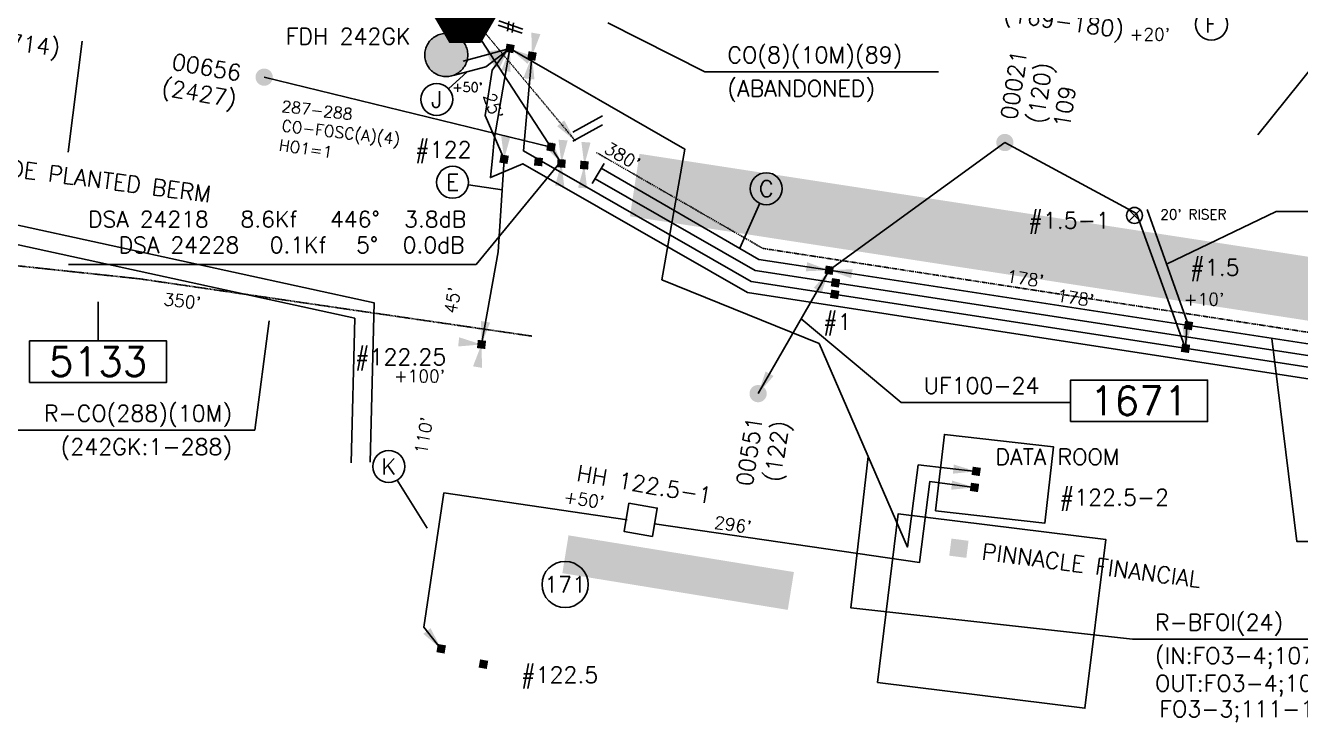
# Model space of a CAD drawing. Header units: inches. Extents: x 29 to 22121, y 36 to 12095.
# Drawn here: x 1783 to 2504, y 806 to 1200 of the extents above; entities that cross this region are included whole.
import ezdxf
from ezdxf.enums import TextEntityAlignment as Align

# ---------------------------------------------------------------- set-up
doc = ezdxf.new("R2010")
doc.units = ezdxf.units.IN
doc.header["$MEASUREMENT"] = 0
doc.linetypes.add('DASHDOT', pattern=[1, 0.5, -0.25, 0, -0.25])
doc.linetypes.add('DASHED', pattern=[0.75, 0.5, -0.25])
for name, color, linetype in [('CNOPP', 3, 'Continuous'), ('DSAESITE', 90, 'Continuous'), ('ECNT', 3, 'Continuous'), ('EFO', 50, 'DASHDOT'), ('EPLNT', 50, 'Continuous'), ('EPOLE', 3, 'Continuous'), ('ERTE', 7, 'Continuous'), ('ETERM', 3, 'Continuous'), ('FOSCINFO', 142, 'Continuous'), ('HO', 142, 'Continuous'), ('HYDROLOGY', 5, 'Continuous'), ('KF24', 3, 'Continuous'), ('PCNT', 1, 'Continuous'), ('PONFOEX', 142, 'Continuous'), ('PROPERTY', 6, 'Continuous'), ('PRTE', 3, 'Continuous'), ('ROADCL', 250, 'Continuous'), ('SUBINFO', 3, 'Continuous'), ('SUBS', 7, 'Continuous'), ('TRANSTEXT', 3, 'Continuous')]:
    doc.layers.add(name, color=color, linetype=linetype)
doc.styles.add('SIMP1', font='simplex.shx', dxfattribs={"height": 102})
doc.styles.add('SIMP2', font='SIMPLEX.shx', dxfattribs={"height": 180})
doc.styles.add('SIMP5', font='SIMPLEX.shx', dxfattribs={"height": 78})
doc.styles.add('SYMETEO3', font='SYMETEO.shx', dxfattribs={"height": 0.1326})
doc.linetypes.add('AERIALE', pattern='A,0.0001,["l",SYMETEO3,S=1,R=0,X=0,Y=-0.07577],-0.177,["o",SYMETEO3,S=1,R=0,X=0,Y=-0.0377],-0.177', length=0.3541)
doc.linetypes.add('AERIALFP', pattern='A,0.0001,[139,ltypeshp.shx,S=0.125,R=0,X=0,Y=0],-0.177,[138,ltypeshp.shx,S=0.125,R=0,X=0,Y=0],-0.177,[139,ltypeshp.shx,S=0.125,R=0,X=0,Y=0],-0.354,[137,ltypeshp.shx,S=0.005,R=0,X=0,Y=0],-0.177', length=0.8851)

# ---------------------------------------------------------------- blocks, each defined once
blk = doc.blocks.new('RE-WSARF')
at = {"layer": 'SUBS', "const_width": 0.045}
blk.add_lwpolyline([(0.0225, 0, 1), (-0.0225, 0, 1)], format="xyb", close=True, dxfattribs=at)
at = {"layer": 'CNOPP', "style": 'SIMP1', "flags": 1}
for tag, p in [('PED', (-0.1226, 0.6018)), ('ROUTE#', (-0.1226, 0.4622))]:
    blk.add_attdef(tag, p, '', height=0.085, rotation=180, dxfattribs=at)
at = {"layer": 'CNOPP', "style": 'SIMP1'}
blk.add_attdef('CUST#', (-0.1226, 0.0435), '', height=0.085, rotation=180, dxfattribs=at)
at = {"layer": 'ECNT', "style": 'SIMP1'}
blk.add_attdef('ECNT', (-0.1226, 0.183), '', height=0.085, rotation=180, dxfattribs=at)
at = {"layer": 'PCNT', "style": 'SIMP1'}
blk.add_attdef('PCNT', (-0.1226, 0.3226), '', height=0.085, rotation=180, dxfattribs=at)
at = {"layer": 'SUBINFO', "style": 'SIMP1'}
blk.add_attdef('#L', (-0.1226, -0.0961), '', height=0.085, rotation=180, dxfattribs=at)
blk = doc.blocks.new('EDOTF')
at = {"layer": 'ETERM', "color": 3, "const_width": 0.0432}
blk.add_lwpolyline([(-0.0216, 0), (0.0216, 0)], dxfattribs=at)
blk = doc.blocks.new('DSGFE')
at = {"layer": 'EFO', "color": 3, "style": 'SIMP1'}
for tag, p in [('FACILITY', (0, 0.0873)), ('EXCNT', (0, -0.0873)), ('COUNT', (0, -0.2313))]:
    blk.add_attdef(tag, text='', height=0.084, dxfattribs=at).set_placement(p, align=Align.MIDDLE_CENTER)
blk = doc.blocks.new('SSID')
at = {"color": 0, "style": 'SIMP1', "flags": 1}
blk.add_attdef('ROUTE', text='', height=0.085, dxfattribs=at).set_placement((0, 0.1457), align=Align.MIDDLE_CENTER)
at = {"color": 0, "style": 'SIMP1'}
blk.add_attdef('TELCO', text='', height=0.085, dxfattribs=at).set_placement((0, 0), align=Align.MIDDLE)
blk = doc.blocks.new('RE-WSALF')
at = {"layer": 'SUBS', "const_width": 0.045}
blk.add_lwpolyline([(-0.0225, 0, 1), (0.0225, 0, 1)], format="xyb", close=True, dxfattribs=at)
at = {"layer": 'CNOPP', "style": 'SIMP1'}
blk.add_attdef('CUST#', text='', height=0.085, dxfattribs=at).set_placement((-0.1226, -0.0435), align=Align.RIGHT)
at = {"layer": 'CNOPP', "style": 'SIMP1', "flags": 1}
for tag, p in [('ROUTE#', (-0.1226, -0.4622)), ('PED', (-0.1226, -0.6018))]:
    blk.add_attdef(tag, text='', height=0.085, dxfattribs=at).set_placement(p, align=Align.RIGHT)
at = {"layer": 'ECNT', "style": 'SIMP1'}
blk.add_attdef('ECNT', text='', height=0.085, dxfattribs=at).set_placement((-0.1226, -0.183), align=Align.RIGHT)
at = {"layer": 'PCNT', "style": 'SIMP1'}
blk.add_attdef('PCNT', text='', height=0.085, dxfattribs=at).set_placement((-0.1226, -0.3226), align=Align.RIGHT)
at = {"layer": 'SUBINFO', "style": 'SIMP1'}
blk.add_attdef('#L', text='', height=0.085, dxfattribs=at).set_placement((-0.1226, 0.0961), align=Align.RIGHT)
blk = doc.blocks.new('ARROW')
blk.add_lwpolyline([(0, 0, 0, 0.048, 0), (0.12, 0, 0.048, 0.048, 0)], format="xyseb")
blk = doc.blocks.new('*X107')
at = {"color": 0}
for p, q in [((341161, 285918), (342215, 286972)), ((341177, 285890), (342259, 286972)), ((341182, 285983), (342171, 286972)), ((341193, 285862), (342303, 286972)), ((341210, 285834), (342347, 286972)), ((341226, 285806), (342392, 286972)), ((341242, 285778), (342436, 286972)), ((341242, 286088), (342126, 286972)), ((341258, 285750), (342480, 286972)), ((341274, 285722), (342524, 286972)), ((341290, 285694), (342568, 286972)), ((341302, 286192), (342082, 286972)), ((341307, 285666), (342613, 286972)), ((341323, 285638), (342657, 286972)), ((341339, 285610), (342701, 286972)), ((341355, 285582), (342745, 286972)), ((341363, 286297), (342038, 286972)), ((341371, 285554), (342789, 286972)), ((341388, 285526), (342834, 286972)), ((341404, 285498), (342878, 286972)), ((341420, 285470), (342922, 286972)), ((341423, 286401), (341994, 286972)), ((341436, 285442), (342958, 286964)), ((341452, 285414), (342974, 286936)), ((341468, 285386), (342990, 286908)), ((341483, 286506), (341950, 286972)), ((341485, 285358), (343006, 286880)), ((341501, 285330), (343022, 286851)), ((341517, 285302), (343038, 286823)), ((341533, 285274), (343055, 286795)), ((341544, 286611), (341905, 286972)), ((341549, 285246), (343071, 286767)), ((341565, 285218), (343087, 286739)), ((341582, 285190), (343103, 286711)), ((341598, 285162), (343119, 286683)), ((341604, 286715), (341861, 286972)), ((341614, 285134), (343136, 286655)), ((341630, 285106), (343152, 286627)), ((341665, 286820), (341817, 286972)), ((341725, 286924), (341773, 286972)), ((341646, 285078), (343168, 286599)), ((341663, 285050), (343184, 286571)), ((341679, 285022), (343200, 286543)), ((341695, 284994), (343216, 286515)), ((341711, 284966), (343233, 286487)), ((341727, 284938), (343249, 286459)), ((341743, 284910), (343265, 286431)), ((341772, 284894), (343281, 286403)), ((341816, 284894), (343297, 286375)), ((341860, 284894), (343313, 286347)), ((341904, 284894), (343330, 286319)), ((341948, 284894), (343346, 286291)), ((341993, 284894), (343362, 286263)), ((342037, 284894), (343378, 286235)), ((342081, 284894), (343394, 286207)), ((342125, 284894), (343411, 286179)), ((342169, 284894), (343427, 286151)), ((342213, 284894), (343443, 286123)), ((342258, 284894), (343459, 286095)), ((342302, 284894), (343475, 286067)), ((342346, 284894), (343491, 286039)), ((342390, 284894), (343508, 286011)), ((342434, 284894), (343524, 285983)), ((342479, 284894), (343540, 285955)), ((342523, 284894), (343540, 285911)), ((342567, 284894), (343479, 285806)), ((342611, 284894), (343419, 285701)), ((342655, 284894), (343359, 285597)), ((342700, 284894), (343298, 285492)), ((342744, 284894), (343238, 285388)), ((342788, 284894), (343178, 285283)), ((342832, 284894), (343117, 285179)), ((342876, 284894), (343057, 285074)), ((342921, 284894), (342996, 284969))]:
    blk.add_line(p, q, dxfattribs=at)
blk = doc.blocks.new('H_EX')
at = {"layer": 'DSAESITE', "color": 92}
blk.add_lwpolyline([(-0.0802, 0.1388), (-0.1603, 0), (-0.0802, -0.1388), (0.0802, -0.1388), (0.1603, 0), (0.0802, 0.1388)], close=True, dxfattribs=at)
at = {"layer": 'DSAESITE', "color": 92, "xscale": 0.0001336, "yscale": 0.0001336, "zscale": 0.0001336}
blk.add_blockref('*X107', (-45.7383, -38.2006), dxfattribs=at)
blk = doc.blocks.new('KF24')
at = {"layer": 'KF24', "color": 3, "style": 'SIMP1'}
for tag, p in [('DSA', (-1.0288, 0.2026)), ('CO-DSA', (-1.0288, 0.06))]:
    blk.add_attdef(tag, text='', height=0.084, dxfattribs=at).set_placement(p, align=Align.CENTER)
for tag, p in [('DSAKF', (-0.1488, 0.2026)), ('DSARES', (0.5408, 0.2026)), ('DSADB', (1.2808, 0.2026)), ('COKF', (-0.1488, 0.06)), ('CORES', (0.5408, 0.06)), ('CODB', (1.2808, 0.06))]:
    blk.add_attdef(tag, text='', height=0.084, dxfattribs=at).set_placement(p, align=Align.RIGHT)
blk = doc.blocks.new('DSGE')
at = {"layer": 'EPLNT', "color": 3, "style": 'SIMP1'}
for tag, p in [('FACILITY', (0, 0.0873)), ('EXCNT', (0, -0.0873)), ('COUNT', (0, -0.2313))]:
    blk.add_attdef(tag, text='', height=0.084, dxfattribs=at).set_placement(p, align=Align.MIDDLE_CENTER)
blk = doc.blocks.new('ROUTEF')
at = {"layer": 'ERTE', "style": 'SIMP2'}
blk.add_attdef('RTNO', text='', height=0.15, dxfattribs=at).set_placement((0, 0.1083), align=Align.MIDDLE)
at = {"layer": 'PRTE', "style": 'SIMP1'}
blk.add_attdef('PROUTE', text='', height=0.085, dxfattribs=at).set_placement((-0.0081, 0.3103), align=Align.MIDDLE)
blk = doc.blocks.new('rtboxf')
at = {"layer": 'ERTE', "color": 7}
blk.add_lwpolyline([(-0.0875, 0), (0.0875, 0), (0.0875, 0.2), (-0.0875, 0.2)], close=True, dxfattribs=at)
blk = doc.blocks.new('ECUTF')
at = {"layer": 'EPLNT', "color": 3}
for points in [[(-0.0776, -0.0192), (0.0776, 0.0666)], [(-0.0776, -0.0666), (0.0776, 0.0192)]]:
    blk.add_lwpolyline(points, dxfattribs=at)
blk = doc.blocks.new('PONEdotf')
at = {"layer": 'PONFOEX', "linetype": 'Continuous', "const_width": 0.0432}
blk.add_lwpolyline([(-0.0216, 0), (0.0216, 0)], dxfattribs=at)
blk = doc.blocks.new('PONFDHEX')
at = {"layer": 'PONFOEX', "linetype": 'Continuous'}
blk.add_hatch(color=256, dxfattribs=at).paths.add_polyline_path([(0.1125, 0), (0.1122, 0.0071), (0.1116, 0.0141), (0.1105, 0.0211), (0.1089, 0.028), (0.107, 0.0348), (0.1046, 0.0414), (0.1018, 0.0479), (0.0985, 0.0542), (0.095, 0.0603), (0.091, 0.0661), (0.0867, 0.0717), (0.082, 0.077), (0.077, 0.082), (0.0717, 0.0867), (0.0661, 0.091), (0.0603, 0.095), (0.0542, 0.0985), (0.0479, 0.1018), (0.0414, 0.1046), (0.0348, 0.107), (0.028, 0.1089), (0.0211, 0.1105), (0.0141, 0.1116), (0.0071, 0.1122), (0, 0.1125), (-0.0071, 0.1122), (-0.0141, 0.1116), (-0.0211, 0.1105), (-0.028, 0.1089), (-0.0348, 0.107), (-0.0414, 0.1046), (-0.0479, 0.1018), (-0.0542, 0.0985), (-0.0603, 0.095), (-0.0661, 0.091), (-0.0717, 0.0867), (-0.077, 0.082), (-0.082, 0.077), (-0.0867, 0.0717), (-0.091, 0.0661), (-0.095, 0.0603), (-0.0985, 0.0542), (-0.1018, 0.0479), (-0.1046, 0.0414), (-0.107, 0.0348), (-0.1089, 0.028), (-0.1105, 0.0211), (-0.1116, 0.0141), (-0.1122, 0.0071), (-0.1125, 0), (-0.1122, -0.0071), (-0.1116, -0.0141), (-0.1105, -0.0211), (-0.1089, -0.028), (-0.107, -0.0348), (-0.1046, -0.0414), (-0.1018, -0.0479), (-0.0985, -0.0542), (-0.095, -0.0603), (-0.091, -0.0661), (-0.0867, -0.0717), (-0.082, -0.077), (-0.077, -0.082), (-0.0717, -0.0867), (-0.0661, -0.091), (-0.0603, -0.095), (-0.0542, -0.0985), (-0.0479, -0.1018), (-0.0414, -0.1046), (-0.0348, -0.107), (-0.028, -0.1089), (-0.0211, -0.1105), (-0.0141, -0.1116), (-0.0071, -0.1122), (0, -0.1125), (0.0071, -0.1122), (0.0141, -0.1116), (0.0211, -0.1105), (0.028, -0.1089), (0.0348, -0.107), (0.0414, -0.1046), (0.0479, -0.1018), (0.0542, -0.0985), (0.0603, -0.095), (0.0661, -0.091), (0.0717, -0.0867), (0.077, -0.082), (0.082, -0.077), (0.0867, -0.0717), (0.091, -0.0661), (0.095, -0.0603), (0.0985, -0.0542), (0.1018, -0.0479), (0.1046, -0.0414), (0.107, -0.0348), (0.1089, -0.028), (0.1105, -0.0211), (0.1116, -0.0141), (0.1122, -0.0071)])
blk.add_lwpolyline([(0.1125, 0), (0.1122, 0.0071), (0.1116, 0.0141), (0.1105, 0.0211), (0.1089, 0.028), (0.107, 0.0348), (0.1046, 0.0414), (0.1018, 0.0479), (0.0985, 0.0542), (0.095, 0.0603), (0.091, 0.0661), (0.0867, 0.0717), (0.082, 0.077), (0.077, 0.082), (0.0717, 0.0867), (0.0661, 0.091), (0.0603, 0.095), (0.0542, 0.0985), (0.0479, 0.1018), (0.0414, 0.1046), (0.0348, 0.107), (0.028, 0.1089), (0.0211, 0.1105), (0.0141, 0.1116), (0.0071, 0.1122), (0, 0.1125), (-0.0071, 0.1122), (-0.0141, 0.1116), (-0.0211, 0.1105), (-0.028, 0.1089), (-0.0348, 0.107), (-0.0414, 0.1046), (-0.0479, 0.1018), (-0.0542, 0.0985), (-0.0603, 0.095), (-0.0661, 0.091), (-0.0717, 0.0867), (-0.077, 0.082), (-0.082, 0.077), (-0.0867, 0.0717), (-0.091, 0.0661), (-0.095, 0.0603), (-0.0985, 0.0542), (-0.1018, 0.0479), (-0.1046, 0.0414), (-0.107, 0.0348), (-0.1089, 0.028), (-0.1105, 0.0211), (-0.1116, 0.0141), (-0.1122, 0.0071), (-0.1125, 0), (-0.1122, -0.0071), (-0.1116, -0.0141), (-0.1105, -0.0211), (-0.1089, -0.028), (-0.107, -0.0348), (-0.1046, -0.0414), (-0.1018, -0.0479), (-0.0985, -0.0542), (-0.095, -0.0603), (-0.091, -0.0661), (-0.0867, -0.0717), (-0.082, -0.077), (-0.077, -0.082), (-0.0717, -0.0867), (-0.0661, -0.091), (-0.0603, -0.095), (-0.0542, -0.0985), (-0.0479, -0.1018), (-0.0414, -0.1046), (-0.0348, -0.107), (-0.028, -0.1089), (-0.0211, -0.1105), (-0.0141, -0.1116), (-0.0071, -0.1122), (0, -0.1125), (0.0071, -0.1122), (0.0141, -0.1116), (0.0211, -0.1105), (0.028, -0.1089), (0.0348, -0.107), (0.0414, -0.1046), (0.0479, -0.1018), (0.0542, -0.0985), (0.0603, -0.095), (0.0661, -0.091), (0.0717, -0.0867), (0.077, -0.082), (0.082, -0.077), (0.0867, -0.0717), (0.091, -0.0661), (0.095, -0.0603), (0.0985, -0.0542), (0.1018, -0.0479), (0.1046, -0.0414), (0.107, -0.0348), (0.1089, -0.028), (0.1105, -0.0211), (0.1116, -0.0141), (0.1122, -0.0071)], close=True, dxfattribs=at)
at = {"layer": 'PONFOEX', "color": 143, "style": 'SIMP1'}
blk.add_attdef('BANID', (0.1726, -0.037), '', height=0.085, dxfattribs=at)
at = {"layer": 'PONFOEX', "color": 143, "style": 'SIMP5', "flags": 1}
for tag, p in [('LATITUDE', (0.1726, -0.1484)), ('LONGITUDE', (0.1726, -0.2598))]:
    blk.add_attdef(tag, p, '', height=0.065, dxfattribs=at)
blk = doc.blocks.new('DSGPONE')
at = {"layer": 'PONFOEX', "color": 143, "style": 'SIMP1'}
for tag, p in [('FACILITY', (0, 0.0873)), ('EXCNT', (0, -0.0873)), ('COUNT', (0, -0.2313))]:
    blk.add_attdef(tag, text='', height=0.084, dxfattribs=at).set_placement(p, align=Align.MIDDLE_CENTER)
blk = doc.blocks.new('STHF')
at = {"layer": 'TRANSTEXT'}
blk.add_circle((0, 0), 0.1204, dxfattribs=at)
at = {"layer": 'TRANSTEXT', "style": 'SIMP1'}
blk.add_attdef('XXX', text='', height=0.085, dxfattribs=at).set_placement((0, 0), align=Align.MIDDLE_CENTER)
blk = doc.blocks.new('ssidpon')
at = {"color": 0, "style": 'SIMP1', "flags": 1}
blk.add_attdef('ROUTE', text='', height=0.085, dxfattribs=at).set_placement((0, 0.1457), align=Align.MIDDLE_CENTER)
at = {"color": 0}
for tag, height, style, p in [('TELCO', 0.085, 'SIMP1', (0, 0)), ('TYPE', 0.065, 'SIMP5', (0, -0.1075)), ('LATITUDE', 0.035, 'SIMP5', (0, -0.1744)), ('LONGITUDE', 0.035, 'SIMP5', (0, -0.2232))]:
    blk.add_attdef(tag, text='', height=height, dxfattribs=dict(at, style=style)).set_placement(p, align=Align.MIDDLE)
blk = doc.blocks.new('DCTCPJ')
at = {"layer": 'EPOLE'}
for points in [[(-0.0295, -0.0295), (0.0295, 0.0295)], [(-0.0295, 0.0295), (0.0295, -0.0295)]]:
    blk.add_lwpolyline(points, dxfattribs=at)
blk.add_circle((0, 0), 0.0417, dxfattribs=at)
blk = doc.blocks.new('BU-WSARF')
at = {"layer": 'SUBS', "const_width": 0.09}
blk.add_lwpolyline([(0, 0.045), (0, -0.045)], dxfattribs=at)
at = {"layer": 'CNOPP', "style": 'SIMP1', "flags": 1}
for tag, p in [('PED', (-0.1226, 0.6018)), ('ROUTE#', (-0.1226, 0.4622))]:
    blk.add_attdef(tag, p, '', height=0.085, rotation=180, dxfattribs=at)
at = {"layer": 'CNOPP', "style": 'SIMP1'}
blk.add_attdef('CUST#', (-0.1226, 0.0435), '', height=0.085, rotation=180, dxfattribs=at)
at = {"layer": 'ECNT', "style": 'SIMP1'}
blk.add_attdef('ECNT', (-0.1226, 0.183), '', height=0.085, rotation=180, dxfattribs=at)
at = {"layer": 'PCNT', "style": 'SIMP1'}
blk.add_attdef('PCNT', (-0.1226, 0.3226), '', height=0.085, rotation=180, dxfattribs=at)
at = {"layer": 'SUBINFO', "style": 'SIMP1'}
blk.add_attdef('#L', (-0.1226, -0.0961), '', height=0.085, rotation=180, dxfattribs=at)
blk = doc.blocks.new('HHOLE-PONE')
at = {"layer": 'PONFOEX', "linetype": 'Continuous'}
blk.add_lwpolyline([(-0.075, 0.075), (-0.075, -0.075), (0.075, -0.075), (0.075, 0.075)], close=True, dxfattribs=at)
at = {"layer": 'PONFOEX', "color": 143, "linetype": 'Continuous', "style": 'SIMP1'}
blk.add_attdef('HANDHOLE', text='', height=0.085, dxfattribs=at).set_placement((0, -0.1568), align=Align.MIDDLE_CENTER)
at = {"layer": 'PONFOEX', "color": 143, "linetype": 'Continuous', "style": 'SIMP5', "flags": 1}
for tag, p in [('LATITUDE', (0, -0.2808)), ('LONGITUDE', (0, -0.3922))]:
    blk.add_attdef(tag, text='', height=0.065, dxfattribs=at).set_placement(p, align=Align.MIDDLE_CENTER)
blk = doc.blocks.new('BU-WSALF')
at = {"layer": 'SUBS', "const_width": 0.09}
blk.add_lwpolyline([(0, -0.045), (0, 0.045)], dxfattribs=at)
at = {"layer": 'CNOPP', "style": 'SIMP1'}
blk.add_attdef('CUST#', text='', height=0.085, dxfattribs=at).set_placement((-0.1226, -0.0435), align=Align.RIGHT)
at = {"layer": 'CNOPP', "style": 'SIMP1', "flags": 1}
for tag, p in [('ROUTE#', (-0.1226, -0.4622)), ('PED', (-0.1226, -0.6018))]:
    blk.add_attdef(tag, text='', height=0.085, dxfattribs=at).set_placement(p, align=Align.RIGHT)
at = {"layer": 'ECNT', "style": 'SIMP1'}
blk.add_attdef('ECNT', text='', height=0.085, dxfattribs=at).set_placement((-0.1226, -0.183), align=Align.RIGHT)
at = {"layer": 'PCNT', "style": 'SIMP1'}
blk.add_attdef('PCNT', text='', height=0.085, dxfattribs=at).set_placement((-0.1226, -0.3226), align=Align.RIGHT)
at = {"layer": 'SUBINFO', "style": 'SIMP1'}
blk.add_attdef('#L', text='', height=0.085, dxfattribs=at).set_placement((-0.1226, 0.0961), align=Align.RIGHT)

msp = doc.modelspace()

# ---------------------------------------------------------------- linework, layer by layer
at = {"layer": 'EFO', "color": 3, "linetype": 'Continuous'}
msp.add_lwpolyline([(2112.06, 1201.37), (2166.96, 1173.76), (2299.26, 1173.76)], dxfattribs=at)
at = {"layer": 'EFO', "flags": 128}
for points in [[(2093.79, 1134.67), (2042.92, 1195.43)], [(3052.76, 960.99), (2835.65, 976.15), (2199.82, 1073.92), (2105.82, 1128.02)]]:
    msp.add_lwpolyline(points, dxfattribs=at)
at = {"layer": 'EPLNT', "flags": 128}
for points in [[(2085.85, 1121.93), (2040.61, 1191.43)], [(2103.22, 1110.56), (2110.05, 1121.94)], [(2237.38, 1061.57), (2197.63, 1067.68), (2108.28, 1119.21)], [(3052.76, 947.96), (2834.2, 963.22), (2195.44, 1061.44), (2104.9, 1113.32)], [(2237.38, 1061.57), (2197.16, 991.81)], [(2624.79, 1002), (2237.38, 1061.57)]]:
    msp.add_lwpolyline(points, dxfattribs=at)
at = {"layer": 'EPLNT', "color": 3, "linetype": 'Continuous', "flags": 128}
msp.add_lwpolyline([(2186.74, 1073.96), (2198.08, 1099.41)], dxfattribs=at)
at = {"layer": 'EPLNT', "color": 3, "linetype": 'Continuous'}
for points in [[(2221.55, 1034.12), (2278.04, 986.86), (2373.95, 986.86)], [(2487.81, 1023.06), (2502.01, 908.19), (2704.02, 908.19)]]:
    msp.add_lwpolyline(points, dxfattribs=at)
msp.add_circle((2201.75, 1107.66), 9.03, dxfattribs=at)
at = {"layer": 'ERTE', "linetype": 'Continuous', "flags": 128}
msp.add_lwpolyline([(1823.74, 1021.63), (1823.74, 1043.75)], dxfattribs=at)
at = {"layer": 'ETERM', "linetype": 'AERIALE', "flags": 128}
for points in [[(2080.02, 1131.22), (1917.68, 1170.72)], [(2237.38, 1061.57), (2336.78, 1133.76)]]:
    msp.add_lwpolyline(points, dxfattribs=at)
at = {"layer": 'HYDROLOGY', "color": 2, "flags": 128}
msp.add_lwpolyline([(1740.9, 1095.19), (1979.97, 1043.12), (1977.67, 953)], dxfattribs=at)
at = {"layer": 'HYDROLOGY', "flags": 128}
msp.add_lwpolyline([(1749.89, 1082.15), (1968.91, 1034.44), (1966.83, 952.67)], dxfattribs=at)
at = {"layer": 'KF24', "flags": 128}
msp.add_lwpolyline([(2083.8, 1120.88), (2037.64, 1064.8), (1806.98, 1064.8)], dxfattribs=at)
at = {"layer": 'PONFOEX', "linetype": 'ByBlock', "flags": 128}
msp.add_lwpolyline([(2056.76, 1186.96), (2043.17, 1176.63), (2024.54, 1171.68)], dxfattribs=at)
at = {"layer": 'PONFOEX', "flags": 128}
for points in [[(2056.76, 1186.96), (2030.22, 1179.83)], [(2040.66, 1019.62), (2050.1, 1072.02), (2053.45, 1124.35), (2042.76, 1149.04), (2046.66, 1174.64), (2056.65, 1187.96)], [(2056.76, 1186.96), (2047.76, 1135.56), (2046.97, 1124.83), (2045.67, 1113.96), (2063.98, 1121.79), (2191.08, 1048.96), (2832.76, 950.29), (3052.76, 934.93)], [(2056.76, 1186.96), (2155.65, 1130.03), (2142.74, 1056.2), (2231.67, 1020.19), (2281.76, 905.04), (2287.72, 951.53), (2320.56, 947.87)], [(3052.76, 941.44), (2833.48, 956.76), (2193.26, 1055.2), (2064.4, 1129.04), (2069.2, 1182.67)], [(2417.29, 1095.83), (2439.9, 1032.47), (2438.96, 1017.42)], [(2138.56, 918.21), (2288.46, 896.33), (2294.23, 942.05), (2319.58, 938.8)], [(2017.87, 847.42), (2008.12, 859.78), (2019.37, 935.72), (2123.1, 920.53)]]:
    msp.add_lwpolyline(points, dxfattribs=at)
at = {"layer": 'PONFOEX', "color": 143, "linetype": 'Continuous'}
for points in [[(2479.98, 1138.15), (2512.35, 1178.46), (2725.06, 1178.46)], [(2428.27, 1065.07), (2490.34, 1094.81), (2700.11, 1094.81)], [(1920.44, 1033), (1912.39, 971.18), (1771.76, 971.18)], [(2259.46, 956.31), (2249.7, 870.71), (2408.89, 853.07), (2580.21, 853.07)]]:
    msp.add_lwpolyline(points, dxfattribs=at)
at = {"layer": 'PONFOEX', "color": 143, "linetype": 'Continuous', "flags": 128}
for points in [[(2032.59, 1173.82), (2022, 1164.19)], [(2052.33, 1106.95), (2033.22, 1109.89)]]:
    msp.add_lwpolyline(points, dxfattribs=at)
at = {"layer": 'PONFOEX', "linetype": 'AERIALFP', "flags": 128}
for points in [[(2411.18, 1093.6), (2336.78, 1133.76)], [(2411.18, 1093.6), (2438.96, 1017.42)]]:
    msp.add_lwpolyline(points, dxfattribs=at)
at = {"layer": 'PONFOEX', "linetype": 'Continuous', "flags": 128}
msp.add_lwpolyline([(2009.84, 915.73), (1992.96, 942.94)], dxfattribs=at)
at = {"layer": 'PONFOEX', "linetype": 'Continuous'}
for centre in [(2453.62, 1200.62), (1988.2, 950.61)]:
    msp.add_circle(centre, 9.03, dxfattribs=at)
at = {"layer": 'PONFOEX', "color": 143, "linetype": 'Continuous'}
for centre in [(2015.32, 1158.12), (2024.3, 1111.29)]:
    msp.add_circle(centre, 9.03, dxfattribs=at)
at = {"layer": 'PROPERTY'}
msp.add_lwpolyline([(1806.81, 1128.38), (1814.81, 1191.07)], dxfattribs=at)
at = {"layer": 'PROPERTY', "linetype": 'DASHED', "flags": 128}
for points in [[(1598.24, 1083.23), (1847.02, 1056.73)], [(1847.02, 1056.73), (2069.05, 1024.34)]]:
    msp.add_lwpolyline(points, dxfattribs=at)
at = {"layer": 'PROPERTY'}
for points in [[(2297.6, 925.65), (2359.34, 918.54), (2364.31, 961.66), (2302.57, 968.77)], [(2264.7, 828.44), (2382.09, 813.98), (2393.84, 909.42), (2276.45, 923.87)]]:
    msp.add_lwpolyline(points, close=True, dxfattribs=at)
at = {"layer": 'ROADCL', "const_width": 35.74, "flags": 128}
for points in [[(2200.94, 1530.76), (2196.3, 1503.53), (2145.42, 1212.87)], [(2127.36, 1109.72), (2838.35, 1000.39), (3052.76, 985.42)]]:
    msp.add_lwpolyline(points, dxfattribs=at)
at = {"layer": 'ROADCL', "const_width": 21.66}
msp.add_lwpolyline([(2088.15, 901.01), (2215.69, 880.26)], dxfattribs=at)

# ---------------------------------------------------------------- block references
at = {"layer": 'DSAESITE', "xscale": 108.3172554992398, "yscale": 108.3172554992398, "zscale": 108.3172554992398}
msp.add_blockref('H_EX', (2031.35, 1205.47), dxfattribs=at)
at = {"layer": 'EFO', "color": 3, "linetype": 'Continuous'}
ref = msp.add_blockref('DSGFE', (2166.96, 1173.76), dxfattribs=dict(at, xscale=108.3172554992398, yscale=108.3172554992398, zscale=108.3172554992398))
ref.add_attrib('FACILITY', 'CO(8)(10M)(89)', (2179.74, 1178.67), dxfattribs={"color": 3, "linetype": 'Continuous', "height": 9.207, "style": 'SIMP1'})
ref.add_attrib('EXCNT', '(ABANDONED)', (2179.74, 1159.76), dxfattribs={"color": 3, "linetype": 'Continuous', "height": 9.207, "style": 'SIMP1'})
at = {"layer": 'EFO', "xscale": 108.3172554992393, "yscale": 108.3172554992393, "zscale": 108.3172554992393, "rotation": 129.9396055692947}
msp.add_blockref('ARROW', (2093.79, 1134.67), dxfattribs=at)
at = {"layer": 'EFO', "linetype": 'DASHED'}
for xscale, yscale, zscale, rotation in [(108.3172554992435, 108.3172554992435, 108.3172554992435, 85.76984110370897), (108.3172554992395, 108.3172554992395, 108.3172554992395, 265.7698374159402)]:
    msp.add_blockref('ARROW', (2098.82, 1120.97), dxfattribs=dict(at, xscale=xscale, yscale=yscale, zscale=zscale, rotation=rotation))
at = {"layer": 'EPLNT', "xscale": 108.3172554992398, "yscale": 108.3172554992398, "zscale": 108.3172554992398}
msp.add_blockref('ECUTF', (2100.71, 1141.71), dxfattribs=at)
at = {"layer": 'EPLNT'}
for p, xscale, yscale, zscale, rotation in [((2085.85, 1121.93), 108.3172554992405, 108.3172554992405, 108.3172554992405, 123.0614546762244), ((2237.38, 1061.57), 108.3172554992402, 108.3172554992402, 108.3172554992402, 171.2583747030679), ((2237.38, 1061.57), 108.3172554992398, 108.3172554992398, 108.3172554992398, 240.0348735147704), ((2237.38, 1061.57), 108.3172554992401, 108.3172554992401, 108.3172554992401, 351.2598665376309), ((2197.16, 991.81), 108.3172554992398, 108.3172554992398, 108.3172554992398, 60.03487351477035)]:
    msp.add_blockref('ARROW', p, dxfattribs=dict(at, xscale=xscale, yscale=yscale, zscale=zscale, rotation=rotation))
at = {"layer": 'EPLNT', "linetype": 'AERIALE'}
for xscale, yscale, zscale, rotation in [(108.3172554992368, 108.3172554992368, 108.3172554992368, 85.76984520261927), (108.3172554992359, 108.3172554992359, 108.3172554992359, 265.7698428774697)]:
    msp.add_blockref('ARROW', (2085.87, 1122.19), dxfattribs=dict(at, xscale=xscale, yscale=yscale, zscale=zscale, rotation=rotation))
at = {"layer": 'EPLNT', "color": 3, "linetype": 'Continuous'}
ref = msp.add_blockref('DSGE', (2278.04, 986.86), dxfattribs=dict(at, xscale=108.3172554992398, yscale=108.3172554992398, zscale=108.3172554992398))
ref.add_attrib('FACILITY', 'UF100-24', (2290.82, 991.77), dxfattribs={"color": 3, "height": 9.207, "style": 'SIMP1'})
at = {"layer": 'EPOLE', "linetype": 'AERIALFP', "xscale": 108.3172554992398, "yscale": 108.3172554992398, "zscale": 108.3172554992398}
msp.add_blockref('DCTCPJ', (2410.11, 1092.52), dxfattribs=at)
at = {"layer": 'ERTE', "linetype": 'Continuous'}
for p, xscale, yscale, zscale in [((1823.74, 998.16), 442.826426893951, 117.3444155686434, 442.826426893951), ((2412.7, 976.03), 442.8264268939508, 117.3444155686402, 442.8264268939508)]:
    msp.add_blockref('rtboxf', p, dxfattribs=dict(at, xscale=xscale, yscale=yscale, zscale=zscale))
at = {"layer": 'ERTE', "linetype": 'Continuous', "xscale": 108.3172554992398, "yscale": 108.3172554992398, "zscale": 108.3172554992398}
for p, values in [((1823.74, 998.16), {'RTNO': '5133'}), ((2412.7, 976.03), {'RTNO': '1671'})]:
    msp.add_blockref('ROUTEF', p, dxfattribs=at).add_auto_attribs(values)
at = {"layer": 'ETERM', "xscale": 108.3172554992398, "yscale": 108.3172554992398, "zscale": 108.3172554992398}
for p, values in [((2019.02, 1129.11), {'TELCO': '#122'}), ((2455.6, 1062.48), {'TELCO': '#1.5'}), ((2241.96, 1031.75), {'TELCO': '#1'}), ((1994.9, 1011.93), {'TELCO': '#122.25'}), ((2084.88, 832.19), {'TELCO': '#122.5'})]:
    msp.add_blockref('SSID', p, dxfattribs=at).add_auto_attribs(values)
at = {"layer": 'ETERM', "linetype": 'Continuous'}
for p, xscale, yscale, zscale, rotation in [((2080.02, 1131.22), 108.3172554992369, 108.3172554992369, 108.3172554992369, 80.27774934638802), ((2072.89, 1122.89), 108.3172554992445, 108.3172554992445, 108.3172554992445, 84.47759283644835), ((2085.85, 1121.93), 108.3172554992423, 108.3172554992423, 108.3172554992423, 85.76984110469685)]:
    msp.add_blockref('EDOTF', p, dxfattribs=dict(at, xscale=xscale, yscale=yscale, zscale=zscale, rotation=rotation))
at = {"layer": 'ETERM', "color": 143, "linetype": 'DASHED', "xscale": 108.3172554992428, "yscale": 108.3172554992428, "zscale": 108.3172554992428, "rotation": 265.7698411004735}
msp.add_blockref('EDOTF', (2098.82, 1120.97), dxfattribs=at)
at = {"layer": 'ETERM'}
for p, xscale, yscale, zscale, rotation in [((2237.38, 1061.57), 108.3172554992392, 108.3172554992392, 108.3172554992392, 351.2583747092202), ((2240.92, 1054.45), 108.317255499241, 108.317255499241, 108.317255499241, 351.2583747106543), ((2440.65, 1030.31), 108.3172554992395, 108.3172554992395, 108.3172554992395, 351.2583747079211), ((2041.75, 838.87), 108.3172554992403, 108.3172554992403, 108.3172554992403, 80.07002400079242)]:
    msp.add_blockref('EDOTF', p, dxfattribs=dict(at, xscale=xscale, yscale=yscale, zscale=zscale, rotation=rotation))
at = {"layer": 'KF24'}
ref = msp.add_blockref('KF24', (1923.49, 1079.34), dxfattribs=dict(at, xscale=108.3172554992398, yscale=108.3172554992398, zscale=108.3172554992398))
ref.add_attrib('CODB', '3.8dB', dxfattribs={"color": 3, "height": 9.099, "style": 'SIMP1'}).set_placement((2032.02, 1085.84), align=Align.RIGHT)
ref.add_attrib('CORES', '446%%127', dxfattribs={"color": 3, "height": 9.099, "style": 'SIMP1'}).set_placement((1983.06, 1085.84), align=Align.RIGHT)
ref.add_attrib('CO-DSA', 'DSA 24218', dxfattribs={"color": 3, "height": 9.099, "style": 'SIMP1'}).set_placement((1852.21, 1085.84), align=Align.CENTER)
ref.add_attrib('COKF', '8.6Kf', dxfattribs={"color": 3, "height": 9.099, "style": 'SIMP1'}).set_placement((1936.7, 1085.84), align=Align.RIGHT)
ref = msp.add_blockref('KF24', (1931.28, 1064.8), dxfattribs=dict(at, xscale=108.3172554992398, yscale=108.3172554992398, zscale=108.3172554992398))
ref.add_attrib('CODB', '0.0dB', dxfattribs={"color": 3, "height": 9.099, "style": 'SIMP1'}).set_placement((2031.14, 1071.3), align=Align.RIGHT)
ref.add_attrib('CORES', '5%%127', dxfattribs={"color": 3, "height": 9.099, "style": 'SIMP1'}).set_placement((1982.19, 1071.3), align=Align.RIGHT)
ref.add_attrib('CO-DSA', 'DSA 24228', dxfattribs={"color": 3, "height": 9.099, "style": 'SIMP1'}).set_placement((1869.54, 1071.3), align=Align.CENTER)
ref.add_attrib('COKF', '0.1Kf', dxfattribs={"color": 3, "height": 9.099, "style": 'SIMP1'}).set_placement((1953.16, 1071.3), align=Align.RIGHT)
at = {"layer": 'PONFOEX', "xscale": 108.3172554990267, "yscale": 108.3172554990267, "zscale": 108.3172554990267, "rotation": 81.94792294073696}
msp.add_blockref('ssidpon', (2059.57, 1216.6), dxfattribs=at).add_auto_attribs({'TELCO': '#121.5'})
at = {"layer": 'PONFOEX'}
ref = msp.add_blockref('PONFDHEX', (2020.7, 1183.25), dxfattribs=dict(at, xscale=108.3172554992398, yscale=108.3172554992398, zscale=108.3172554992398))
ref.add_attrib('BANID', 'FDH 242GK', (1929.98, 1189.2), dxfattribs={"color": 143, "height": 9.207, "style": 'SIMP1'})
at = {"layer": 'PONFOEX', "linetype": 'Continuous', "xscale": 108.3172554992398, "yscale": 108.3172554992398, "zscale": 108.3172554992398}
for name, p, rotation in [('ARROW', (2069.2, 1182.67), 80.07007387613623), ('ARROW', (2056.87, 1186.89), 223.4169544085476), ('ARROW', (2069.2, 1182.67), 260.0700240006577), ('ARROW', (2069.2, 1182.67), 264.8877337552437), ('PONEdotf', (2069.2, 1182.67), 260.0700240004066)]:
    msp.add_blockref(name, p, dxfattribs=dict(at, rotation=rotation))
at = {"layer": 'PONFOEX'}
for name, p, xscale, yscale, zscale, rotation in [('ARROW', (2056.76, 1186.96), 108.3172554992398, 108.3172554992398, 108.3172554992398, 198.7064942622586), ('ARROW', (2056.76, 1186.96), 108.3172554992398, 108.3172554992398, 108.3172554992398, 217.2349643226293), ('ARROW', (2056.65, 1187.96), 108.3172554992398, 108.3172554992398, 108.3172554992398, 233.1030773293891), ('ARROW', (2056.76, 1186.96), 108.3172554992398, 108.3172554992398, 108.3172554992398, 330.0718691719285), ('PONEdotf', (2056.76, 1186.96), 108.3172554992398, 108.3172554992398, 108.3172554992398, 80.07002400130632), ('ARROW', (2056.76, 1186.96), 108.3172554992398, 108.3172554992398, 108.3172554992398, 260.0579566163607), ('ARROW', (2056.76, 1186.96), 108.3172554992398, 108.3172554992398, 108.3172554992398, 260.0700240005554), ('ARROW', (2053.45, 1124.35), 108.3172554992362, 108.3172554992362, 108.3172554992362, 85.76984110353453), ('PONEdotf', (2053.45, 1124.35), 108.3172554992378, 108.3172554992378, 108.3172554992378, 80.0283807516732), ('PONEdotf', (2240.5, 1047.94), 108.3172554992398, 108.3172554992398, 108.3172554992398, 350.592368787342), ('ARROW', (2040.66, 1019.62), 108.3172554992398, 108.3172554992398, 108.3172554992398, 79.78795565068363), ('ARROW', (2438.96, 1017.42), 108.3172554992398, 108.3172554992398, 108.3172554992398, 86.41555837138236), ('ARROW', (2040.66, 1019.62), 108.3172554992398, 108.3172554992398, 108.3172554992398, 173.6559059531634), ('ARROW', (2040.66, 1019.62), 108.3172554992398, 108.3172554992398, 108.3172554992398, 260.0791004421603), ('PONEdotf', (2040.66, 1019.62), 108.3172554992398, 108.3172554992398, 108.3172554992398, 173.6522257360525), ('PONEdotf', (2438.96, 1017.42), 108.3172554992398, 108.3172554992398, 108.3172554992398, 351.2583747068333), ('ARROW', (2320.56, 947.87), 108.3172554992398, 108.3172554992398, 108.3172554992398, 174.3255178797612), ('PONEdotf', (2320.56, 947.87), 108.3172554992398, 108.3172554992398, 108.3172554992398, 351.6828839940412), ('ARROW', (2319.58, 938.8), 108.3172554992398, 108.3172554992398, 108.3172554992398, 174.3255178797612), ('PONEdotf', (2319.58, 938.8), 108.3172554992398, 108.3172554992398, 108.3172554992398, 351.6828839940412), ('ARROW', (2017.87, 847.42), 108.3172554992398, 108.3172554992398, 108.3172554992398, 128.2543766916784), ('PONEdotf', (2017.85, 847.58), 108.3172554992398, 108.3172554992398, 108.3172554992398, 80.07002400312373)]:
    msp.add_blockref(name, p, dxfattribs=dict(at, xscale=xscale, yscale=yscale, zscale=zscale, rotation=rotation))
at = {"layer": 'PONFOEX', "color": 143, "xscale": 108.3172554992398, "yscale": 108.3172554992398, "zscale": 108.3172554992398}
msp.add_blockref('ssidpon', (2373.06, 1089.07), dxfattribs=at).add_auto_attribs({'TELCO': '#1.5-1'})
at = {"layer": 'PONFOEX', "color": 143, "linetype": 'Continuous'}
ref = msp.add_blockref('DSGPONE', (1912.39, 971.18), dxfattribs=dict(at, xscale=108.3172554992398, yscale=108.3172554992398, zscale=108.3172554992398))
ref.add_attrib('FACILITY', 'R-CO(288)(10M)', dxfattribs={"color": 143, "height": 9.207, "style": 'SIMP1'}).set_placement((1899.61, 976.08), align=Align.RIGHT)
ref.add_attrib('EXCNT', '(242GK:1-288)', dxfattribs={"color": 143, "height": 9.207, "style": 'SIMP1'}).set_placement((1899.61, 957.18), align=Align.RIGHT)
at = {"layer": 'PONFOEX'}
ref = msp.add_blockref('HHOLE-PONE', (2130.72, 920.52), dxfattribs=dict(at, xscale=108.3172554992398, yscale=108.3172554992398, zscale=108.3172554992398, rotation=350.2246558041148))
ref.add_attrib('HANDHOLE', 'HH 122.5-1', dxfattribs={"color": 143, "linetype": 'Continuous', "height": 9.207, "rotation": 350.22466, "style": 'SIMP1'}).set_placement((2132.84, 940.5), align=Align.MIDDLE_CENTER)
at = {"layer": 'PONFOEX', "xscale": 108.3172554992398, "yscale": 108.3172554992398, "zscale": 108.3172554992398}
msp.add_blockref('ssidpon', (2398.69, 932.54), dxfattribs=at).add_auto_attribs({'TELCO': '#122.5-2'})
at = {"layer": 'PONFOEX', "color": 143, "linetype": 'Continuous'}
ref = msp.add_blockref('DSGPONE', (2408.89, 853.07), dxfattribs=dict(at, xscale=108.3172554992398, yscale=108.3172554992398, zscale=108.3172554992398))
ref.add_attrib('FACILITY', 'R-BFOI(24)', (2421.67, 857.97), dxfattribs={"color": 143, "height": 9.207, "style": 'SIMP1'})
ref.add_attrib('EXCNT', '(IN:FO3-4;107-108,', (2421.67, 839.07), dxfattribs={"color": 143, "height": 9.207, "style": 'SIMP1'})
ref.add_attrib('COUNT', 'OUT:FO3-4;107-108', (2421.67, 823.47), dxfattribs={"color": 143, "height": 9.207, "style": 'SIMP1'})
at = {"layer": 'SUBS'}
for name, p, xscale, yscale, zscale, rotation, values in [('RE-WSARF', (1713.42, 1213.6), 108.3172554992402, 108.3172554992402, 108.3172554992402, 172.8587349963173, {'CUST#': '01423', 'ECNT': '(2711,2714)', '#L': '2L'}), ('RE-WSALF', (1917.68, 1170.72), 108.3172554992408, 108.3172554992408, 108.3172554992408, 350.0700240010449, {'CUST#': '00656', 'ECNT': '(2427)'}), ('RE-WSALF', (2197.16, 991.81), 108.3172554992358, 108.3172554992358, 108.3172554992358, 81.2583747040432, {'CUST#': '00551', 'ECNT': '(122)'}), ('BU-WSARF', (2310.76, 904.42), 108.3172554994505, 108.3172554994505, 108.3172554994505, 172.6615583195555, {'CUST#': 'PINNACLE FINANCIAL'})]:
    msp.add_blockref(name, p, dxfattribs=dict(at, xscale=xscale, yscale=yscale, zscale=zscale, rotation=rotation)).add_auto_attribs(values)
ref = msp.add_blockref('BU-WSALF', (2419.45, 1210.43), dxfattribs=dict(at, xscale=108.3172554992391, yscale=108.3172554992391, zscale=108.3172554992391, rotation=351.8066171559888))
ref.add_attrib('CUST#', '675', dxfattribs={"layer": 'CNOPP', "height": 9.207, "rotation": 351.80662, "style": 'SIMP1'}).set_placement((2405.63, 1207.66), align=Align.RIGHT)
ref.add_attrib('ECNT', '(169-180)', dxfattribs={"layer": 'ECNT', "color": 143, "height": 9.207, "rotation": 351.80662, "style": 'SIMP1'}).set_placement((2403.47, 1192.69), align=Align.RIGHT)
ref = msp.add_blockref('RE-WSARF', (2336.78, 1133.76), dxfattribs=dict(at, xscale=108.3172554992372, yscale=108.3172554992372, zscale=108.3172554992372, rotation=261.2583747040749))
ref.add_attrib('CUST#', '00021', (2343.45, 1146.18), dxfattribs={"layer": 'CNOPP', "height": 9.207, "rotation": 81.25837, "style": 'SIMP1'})
ref.add_attrib('ECNT', '(120)', (2358.39, 1143.88), dxfattribs={"layer": 'ECNT', "height": 9.207, "rotation": 81.25837, "style": 'SIMP1'})
ref.add_attrib('PCNT', '109', (2373.34, 1141.58), dxfattribs={"layer": 'PCNT', "color": 143, "height": 9.207, "rotation": 81.25837, "style": 'SIMP1'})
at = {"layer": 'TRANSTEXT', "xscale": 108.3172554992398, "yscale": 108.3172554992398, "zscale": 108.3172554992398}
msp.add_blockref('STHF', (2087.96, 883.91), dxfattribs=at).add_auto_attribs({'XXX': '171'})

# ---------------------------------------------------------------- texts
at = {"layer": 'EPLNT', "color": 3, "style": 'SIMP5'}
for s, rotation, p in [("380'", 330.07476, (2117.56, 1121.27)), ("178'", 351.25837, (2347.41, 1051.22)), ("178'", 351.25837, (2375.84, 1040.28))]:
    msp.add_text(s, height=7.041, rotation=rotation, dxfattribs=at).set_placement(p, align=Align.BOTTOM_CENTER)
at = {"layer": 'EPLNT', "color": 3, "linetype": 'Continuous', "style": 'SIMP1'}
msp.add_text('C', height=9.21, dxfattribs=at).set_placement((2201.75, 1107.66), align=Align.MIDDLE)
at = {"layer": 'FOSCINFO', "color": 142, "linetype": 'Continuous', "style": 'SIMP1'}
for s, height, p in [('287-288', 6.445, (1927.26, 1151.21)), ('CO-FOSC(A)(4)', 6.4449, (1927.26, 1140.23))]:
    msp.add_text(s, height=height, rotation=353.20138, dxfattribs=at).set_placement(p)
at = {"layer": 'HO', "color": 142, "linetype": 'Continuous', "style": 'SIMP1'}
msp.add_text('HO1=1', height=6.445, rotation=351.8143, dxfattribs=at).set_placement((1925.68, 1129.3))
at = {"layer": 'PONFOEX', "linetype": 'Continuous', "style": 'SIMP1'}
for s, p in [('F', (2453.62, 1200.62)), ('K', (1988.2, 950.61))]:
    msp.add_text(s, height=9.21, dxfattribs=at).set_placement(p, align=Align.MIDDLE)
at = {"layer": 'PONFOEX', "color": 143, "style": 'SIMP5'}
for s, height, p in [("+20'", 7.041, (2418.8, 1189.29)), ("20' RISER", 5.632, (2443.43, 1088.62)), ("+10'", 7.041, (2449.42, 1039.51))]:
    msp.add_text(s, height=height, dxfattribs=at).set_placement(p, align=Align.BOTTOM_CENTER)
at = {"layer": 'PONFOEX', "color": 143, "linetype": 'Continuous', "style": 'SIMP1'}
for s, p in [('J', (2015.32, 1158.12)), ('E', (2024.3, 1111.29))]:
    msp.add_text(s, height=9.21, dxfattribs=at).set_placement(p, align=Align.MIDDLE)
at = {"layer": 'PONFOEX', "color": 143, "linetype": 'Continuous', "style": 'SIMP5'}
msp.add_text("+50'", height=5.28, dxfattribs=at).set_placement((2032.71, 1160.75), align=Align.BOTTOM_CENTER)
at = {"layer": 'PONFOEX', "color": 143, "style": 'SIMP5'}
for s, rotation, p in [("25'", 288.9798, (2041.97, 1152.52)), ("350'", 353.65223, (1870.7, 1038.53)), ("45'", 80.07002, (2029.79, 1043.56)), ("110'", 80.07002, (2013.62, 967.12)), ("+50'", 351.75529, (2097.86, 926.33)), ("296'", 351.75529, (2182.06, 912.15))]:
    msp.add_text(s, height=7.041, rotation=rotation, dxfattribs=at).set_placement(p, align=Align.BOTTOM_CENTER)
msp.add_text("+100'", height=7.041, dxfattribs=at).set_placement((1991.1, 998.22))
at = {"layer": 'PONFOEX', "color": 143, "linetype": 'Continuous', "style": 'SIMP1'}
msp.add_text('FO3-3;111-112,XD;7-24)', height=9.207, dxfattribs=at).set_placement((2424.23, 808.99))
at = {"layer": 'PROPERTY', "style": 'SIMP1'}
msp.add_text("10' WIDE PLANTED BERM", height=9.207, rotation=352.54719, dxfattribs=at).set_placement((1734.73, 1119.78, -1390.79))
msp.add_text('DATA ROOM', height=9.207, dxfattribs=at).set_placement((2366.56, 956.09), align=Align.MIDDLE)

doc.saveas('drawing.dxf')
